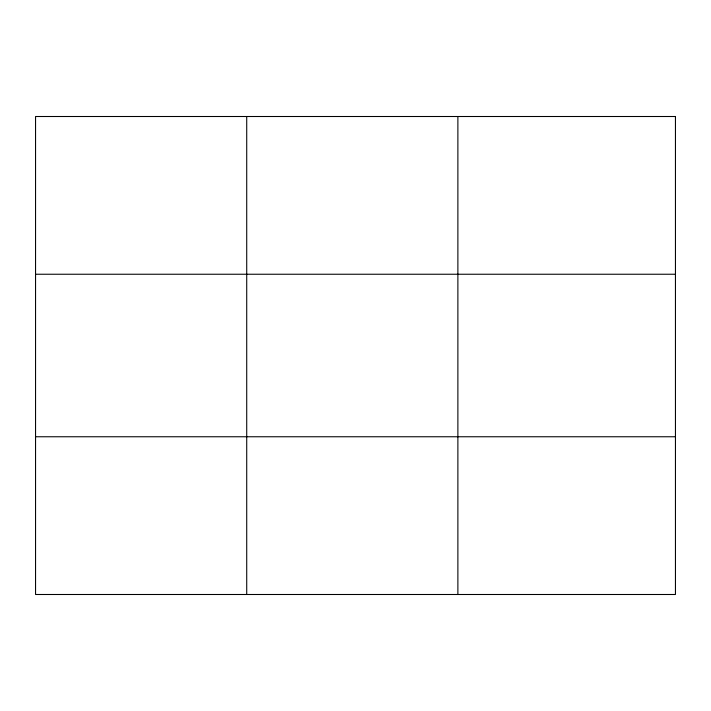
<?xml version="1.0" encoding="UTF-8"?>
<svg xmlns="http://www.w3.org/2000/svg" width="711" height="711" viewBox="0 0 711 711"><rect width="100%" height="100%" fill="white"/><g stroke="black" fill="none" stroke-linecap="round" stroke-linejoin="round"><path stroke-width="1.07" d="M246.717 116.506L246.717 594.494M457.884 116.506L457.884 594.494M35.55 274.242L675.45 274.242M35.55 436.758L675.45 436.758M675.45 116.506L675.45 594.494L35.55 594.494L35.55 116.506L675.45 116.506"/></g></svg>
